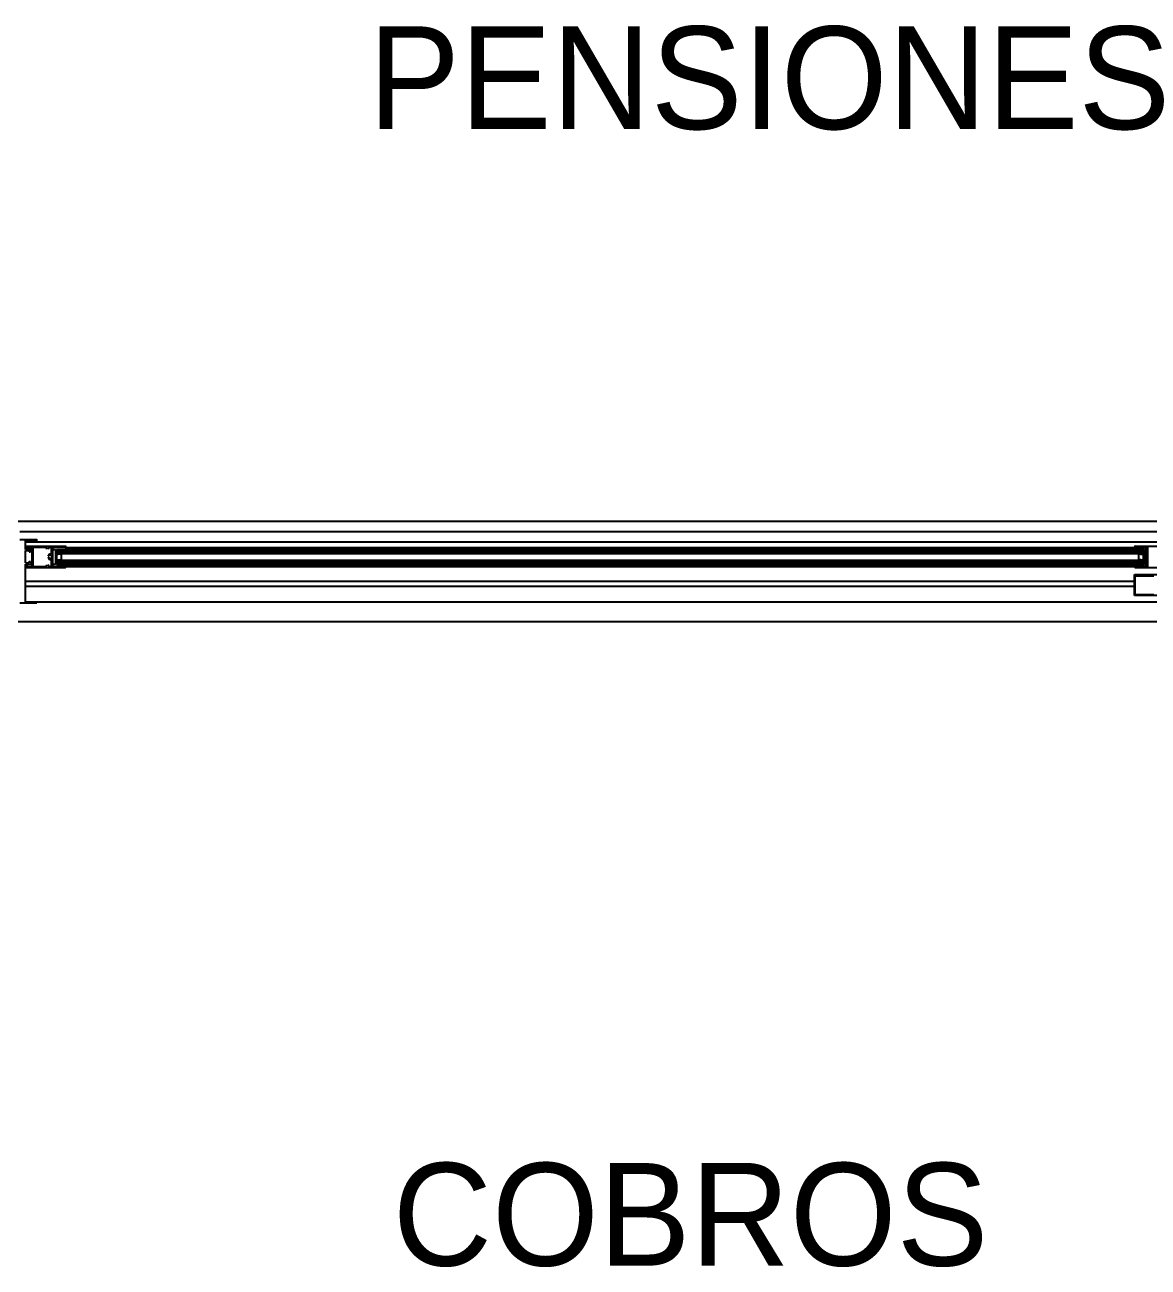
# Model space of a CAD drawing. Header units: millimetres. Extents: x 7649 to 34105, y 3983 to 25377.
# Drawn here: x 8492 to 10171, y 7309 to 9167 of the extents above; entities that cross this region are included whole.
import ezdxf

# ---------------------------------------------------------------- set-up
doc = ezdxf.new("R2010")
doc.units = ezdxf.units.MM

msp = doc.modelspace()

# ---------------------------------------------------------------- linework, layer by layer
at = {"layer": 'GEOMETRY', "color": 7}
for p, q in [((8481.83611, 8425.03889), (11880.67361, 8425.03889)), ((8483.95278, 8409.69306), (11878.02778, 8409.69306)), ((8483.95278, 8397.52222), (8509.35278, 8397.52222)), ((8509.35278, 8397.52222), (8509.35278, 8395.93472)), ((8492.41944, 8382.70556), (8492.41944, 8395.93472)), ((8492.41944, 8395.93472), (8509.35278, 8395.93472)), ((8492.41944, 8394.34722), (11870.09028, 8394.34722)), ((8492.41944, 8382.70556), (8502.47361, 8382.70556)), ((8492.41944, 8381.11806), (8498.24028, 8381.11806)), ((8492.41944, 8362.59722), (8492.41944, 8381.11806)), ((8492.94861, 8384.29306), (8492.94861, 8387.46806)), ((8492.94861, 8387.46806), (8552.21528, 8387.46806)), ((8494.53611, 8384.29306), (8492.94861, 8384.29306)), ((8494.53611, 8385.88056), (8494.53611, 8384.29306)), ((8494.53611, 8385.88056), (8502.47361, 8385.88056)), ((8498.24028, 8381.11806), (8498.24028, 8379.00139)), ((8498.24028, 8379.00139), (8499.82778, 8379.00139)), ((8499.82778, 8381.11806), (8502.47361, 8381.11806)), ((8499.82778, 8379.00139), (8499.82778, 8381.11806)), ((8502.47361, 8357.30556), (8502.47361, 8385.88056)), ((8502.47361, 8381.11806), (8502.47361, 8382.70556)), ((8522.58194, 8385.88056), (8504.06111, 8385.88056)), ((8504.06111, 8357.30556), (8504.06111, 8385.88056)), ((8522.58194, 8385.35139), (8522.58194, 8385.88056)), ((8524.69861, 8385.35139), (8522.58194, 8385.35139)), ((8524.69861, 8383.23472), (8524.69861, 8385.35139)), ((8527.34444, 8385.88056), (8525.75694, 8383.23472)), ((8531.57778, 8385.88056), (8527.34444, 8385.88056)), ((8531.57778, 8375.82639), (8531.57778, 8385.88056)), ((8551.68611, 8385.88056), (8533.16528, 8385.88056)), ((8533.16528, 8385.88056), (8533.16528, 8357.30556)), ((8533.69444, 8360.48056), (8533.69444, 8382.70556)), ((8533.69444, 8382.70556), (8537.39861, 8382.70556)), ((8537.39861, 8382.70556), (8537.39861, 8360.48056)), ((8538.98611, 8376.88472), (8538.98611, 8382.70556)), ((8538.98611, 8382.70556), (10165.11528, 8382.70556)), ((8538.98611, 8381.64722), (10165.11528, 8381.64722)), ((8538.98611, 8380.58889), (10165.11528, 8380.58889)), ((8538.98611, 8379.53056), (10165.11528, 8379.53056)), ((8551.68611, 8384.82222), (8551.68611, 8385.88056)), ((8553.27361, 8384.82222), (8551.68611, 8384.82222)), ((8552.58754, 8387.46081), (8552.47986, 8387.46806)), ((8552.69082, 8387.43969), (8552.58754, 8387.46081)), ((8552.78876, 8387.40566), (8552.69082, 8387.43969)), ((8552.88041, 8387.35965), (8552.78876, 8387.40566)), ((8552.96483, 8387.30262), (8552.88041, 8387.35965)), ((8553.04107, 8387.23551), (8552.96483, 8387.30262)), ((8553.10818, 8387.15928), (8553.04107, 8387.23551)), ((8553.16521, 8387.07486), (8553.10818, 8387.15928)), ((8553.21121, 8386.9832), (8553.16521, 8387.07486)), ((8553.24525, 8386.88526), (8553.21121, 8386.9832)), ((8553.26636, 8386.78198), (8553.24525, 8386.88526)), ((8553.27361, 8386.67431), (8553.26636, 8386.78198)), ((8553.27361, 8386.40972), (8553.27361, 8384.82222)), ((8553.27361, 8385.88056), (10150.82778, 8385.88056)), ((10150.83503, 8386.78198), (10150.82778, 8386.67431)), ((10150.82778, 8386.40972), (10150.82778, 8384.82222)), ((10150.82778, 8384.82222), (10151.88611, 8384.82222)), ((10150.85614, 8386.88526), (10150.83503, 8386.78198)), ((10150.89018, 8386.9832), (10150.85614, 8386.88526)), ((10150.93618, 8387.07486), (10150.89018, 8386.9832)), ((10150.99321, 8387.15928), (10150.93618, 8387.07486)), ((10151.06032, 8387.23551), (10150.99321, 8387.15928)), ((10151.13656, 8387.30262), (10151.06032, 8387.23551)), ((10151.22098, 8387.35965), (10151.13656, 8387.30262)), ((10151.31263, 8387.40566), (10151.22098, 8387.35965)), ((10151.41057, 8387.43969), (10151.31263, 8387.40566)), ((10151.35694, 8387.46806), (10210.62361, 8387.46806)), ((10151.51385, 8387.46081), (10151.41057, 8387.43969)), ((10151.62153, 8387.46806), (10151.51385, 8387.46081)), ((10151.88611, 8384.82222), (10151.88611, 8385.88056)), ((10151.88611, 8385.88056), (10170.40694, 8385.88056)), ((10165.11528, 8376.88472), (10165.11528, 8382.70556)), ((10166.17361, 8382.70556), (10166.17361, 8360.48056)), ((10166.17361, 8382.70556), (10169.87778, 8382.70556)), ((10169.87778, 8360.48056), (10169.87778, 8382.70556)), ((10170.40694, 8385.88056), (10170.40694, 8357.30556)), ((8492.41944, 8362.59722), (8498.24028, 8362.59722)), ((8492.41944, 8361.00972), (8502.47361, 8361.00972)), ((8492.41944, 8304.38889), (8492.41944, 8361.00972)), ((8498.24028, 8364.71389), (8499.82778, 8364.71389)), ((8498.24028, 8362.59722), (8498.24028, 8364.71389)), ((8499.82778, 8362.59722), (8499.82778, 8364.71389)), ((8499.82778, 8362.59722), (8502.47361, 8362.59722)), ((8502.47361, 8361.00972), (8502.47361, 8362.59722)), ((8525.75694, 8360.48056), (8527.34444, 8357.30556)), ((8526.2881, 8370.32823), (8526.28615, 8370.2548)), ((8526.28615, 8370.2548), (8526.29096, 8370.18164)), ((8526.29622, 8374.10154), (8526.28658, 8374.00331)), ((8526.28658, 8374.00331), (8526.28915, 8373.90493)), ((8526.29688, 8370.40143), (8526.2881, 8370.32823)), ((8526.28915, 8373.90493), (8526.3038, 8373.8076)), ((8526.29096, 8370.18164), (8526.30247, 8370.10924)), ((8526.31814, 8374.19842), (8526.29622, 8374.10154)), ((8526.31252, 8370.47392), (8526.29688, 8370.40143)), ((8526.30247, 8370.10924), (8526.32064, 8370.03807)), ((8526.3038, 8373.8076), (8526.33044, 8373.71254)), ((8526.3351, 8370.54522), (8526.31252, 8370.47392)), ((8526.35246, 8374.29273), (8526.31814, 8374.19842)), ((8526.32064, 8370.03807), (8526.3454, 8369.96864)), ((8526.33044, 8373.71254), (8526.36896, 8373.62094)), ((8526.36466, 8370.61482), (8526.3351, 8370.54522)), ((8526.3454, 8369.96864), (8526.3767, 8369.90142)), ((8526.39929, 8374.38328), (8526.35246, 8374.29273)), ((8526.4007, 8370.6813), (8526.36466, 8370.61482)), ((8526.36896, 8373.62094), (8526.41927, 8373.53401)), ((8526.3767, 8369.90142), (8526.41449, 8369.83691)), ((8526.45871, 8374.46885), (8526.39929, 8374.38328)), ((8526.4424, 8370.74336), (8526.4007, 8370.6813)), ((8526.41449, 8369.83691), (8526.45871, 8369.7756)), ((8526.41927, 8373.53401), (8526.48126, 8373.45296)), ((8526.48935, 8370.80075), (8526.4424, 8370.74336)), ((8526.48126, 8373.45296), (8526.55483, 8373.37899)), ((8526.54113, 8370.8532), (8526.48935, 8370.80075)), ((8526.59733, 8370.90046), (8526.54113, 8370.8532)), ((8526.55483, 8373.37899), (8526.63723, 8373.31528)), ((8526.65754, 8370.94226), (8526.59733, 8370.90046)), ((8526.81725, 8374.55834), (8526.62097, 8374.33036)), ((8526.62097, 8369.38492), (8526.91777, 8369.05232)), ((8526.63723, 8373.31528), (8526.72525, 8373.26391)), ((8526.72134, 8370.97834), (8526.65754, 8370.94226)), ((8526.78833, 8371.00844), (8526.72134, 8370.97834)), ((8526.72525, 8373.26391), (8526.81768, 8373.22484)), ((8526.85809, 8371.03231), (8526.78833, 8371.00844)), ((8527.02863, 8374.76935), (8526.81725, 8374.55834)), ((8526.81768, 8373.22484), (8526.91329, 8373.19803)), ((8526.93021, 8371.04968), (8526.85809, 8371.03231)), ((8526.91329, 8373.19803), (8527.01089, 8373.18343)), ((8526.91777, 8369.05232), (8527.24445, 8368.7595)), ((8527.00427, 8371.06029), (8526.93021, 8371.04968)), ((8527.07986, 8371.06389), (8527.00427, 8371.06029)), ((8527.01089, 8373.18343), (8527.10925, 8373.18101)), ((8527.25397, 8374.96285), (8527.02863, 8374.76935)), ((8527.13313, 8371.0621), (8527.07986, 8371.06389)), ((8527.10925, 8373.18101), (8527.20718, 8373.19072)), ((8527.18584, 8371.05679), (8527.13313, 8371.0621)), ((8527.23785, 8371.04801), (8527.18584, 8371.05679)), ((8527.20718, 8373.19072), (8527.30345, 8373.21252)), ((8527.289, 8371.03585), (8527.23785, 8371.04801)), ((8527.24445, 8368.7595), (8527.59721, 8368.50739)), ((8527.49216, 8375.13829), (8527.25397, 8374.96285)), ((8527.33912, 8371.02036), (8527.289, 8371.03585)), ((8527.30345, 8373.21252), (8527.39686, 8373.24637)), ((8527.38805, 8371.00162), (8527.33912, 8371.02036)), ((8527.87361, 8373.18056), (8527.34444, 8373.18056)), ((8527.34444, 8370.53472), (8527.87361, 8370.53472)), ((8527.43563, 8370.97969), (8527.38805, 8371.00162)), ((8527.39686, 8373.24637), (8527.48619, 8373.29223)), ((8527.48171, 8370.95464), (8527.43563, 8370.97969)), ((8527.52613, 8370.92654), (8527.48171, 8370.95464)), ((8527.48619, 8373.29223), (8527.57023, 8373.35006)), ((8527.74208, 8375.29512), (8527.49216, 8375.13829)), ((8527.56872, 8370.89546), (8527.52613, 8370.92654)), ((8527.60932, 8370.86147), (8527.56872, 8370.89546)), ((8527.57023, 8373.35006), (8527.64778, 8373.41982)), ((8527.59721, 8368.50739), (8527.97228, 8368.29692)), ((8527.64778, 8370.82463), (8527.60932, 8370.86147)), ((8528.00261, 8375.43281), (8527.74208, 8375.29512)), ((8527.87361, 8373.70972), (8527.87361, 8373.18056)), ((8527.97228, 8368.29692), (8528.36587, 8368.12903)), ((8528.27262, 8375.5508), (8528.00261, 8375.43281)), ((8528.55099, 8375.64856), (8528.27262, 8375.5508)), ((8528.52336, 8373.91308), (8528.30666, 8373.76967)), ((8528.30666, 8369.94561), (8528.52336, 8369.8022)), ((8528.36587, 8368.12903), (8528.7742, 8368.00464)), ((8528.75087, 8374.03042), (8528.52336, 8373.91308)), ((8528.52336, 8369.8022), (8528.75087, 8369.68486)), ((8528.83661, 8375.72555), (8528.55099, 8375.64856)), ((8528.98701, 8374.12168), (8528.75087, 8374.03042)), ((8528.75087, 8369.68486), (8528.98701, 8369.5936)), ((8528.7742, 8368.00464), (8529.1935, 8367.9247)), ((8529.12835, 8375.78121), (8528.83661, 8375.72555)), ((8529.22964, 8374.18687), (8528.98701, 8374.12168)), ((8528.98701, 8369.5936), (8529.22964, 8369.52841)), ((8529.42508, 8375.815), (8529.12835, 8375.78121)), ((8529.1935, 8367.9247), (8529.61997, 8367.89013)), ((8529.47659, 8374.22598), (8529.22964, 8374.18687)), ((8529.22964, 8369.52841), (8529.47659, 8369.4893)), ((8529.72569, 8375.82639), (8529.42508, 8375.815)), ((8529.72569, 8374.23902), (8529.47659, 8374.22598)), ((8529.47659, 8369.4893), (8529.72569, 8369.47626)), ((8529.61997, 8367.89013), (8530.04984, 8367.90187)), ((8529.863, 8375.82401), (8529.72569, 8375.82639)), ((8529.9748, 8374.22598), (8529.72569, 8374.23902)), ((8529.72569, 8369.47626), (8529.9748, 8369.4893)), ((8529.99994, 8375.81691), (8529.863, 8375.82401)), ((8530.22175, 8374.18687), (8529.9748, 8374.22598)), ((8529.9748, 8369.4893), (8530.22175, 8369.52841)), ((8530.13637, 8375.80509), (8529.99994, 8375.81691)), ((8530.04984, 8367.90187), (8530.47931, 8367.96085)), ((8530.27218, 8375.78859), (8530.13637, 8375.80509)), ((8530.46438, 8374.12168), (8530.22175, 8374.18687)), ((8530.22175, 8369.52841), (8530.46438, 8369.5936)), ((8530.40726, 8375.76743), (8530.27218, 8375.78859)), ((8530.54147, 8375.74164), (8530.40726, 8375.76743)), ((8530.70052, 8374.03042), (8530.46438, 8374.12168)), ((8530.46438, 8369.5936), (8530.70052, 8369.68486)), ((8530.47931, 8367.96085), (8530.90462, 8368.06801)), ((8530.51944, 8373.18056), (8530.51944, 8373.70972)), ((8530.67471, 8375.71124), (8530.54147, 8375.74164)), ((8530.80684, 8375.67626), (8530.67471, 8375.71124)), ((8530.92803, 8373.91308), (8530.70052, 8374.03042)), ((8530.70052, 8369.68486), (8530.92803, 8369.8022)), ((8530.93776, 8375.63672), (8530.80684, 8375.67626)), ((8530.90462, 8368.06801), (8531.32198, 8368.22427)), ((8531.14473, 8373.76967), (8530.92803, 8373.91308)), ((8530.92803, 8369.8022), (8531.14473, 8369.94561)), ((8531.06733, 8375.59265), (8530.93776, 8375.63672)), ((8531.19545, 8375.54407), (8531.06733, 8375.59265)), ((8531.32198, 8375.49101), (8531.19545, 8375.54407)), ((8531.57778, 8357.30556), (8531.57778, 8367.88889)), ((8531.78113, 8373.05997), (8531.63772, 8373.27667)), ((8531.63772, 8370.4386), (8531.78113, 8370.65531)), ((8531.89847, 8372.83247), (8531.78113, 8373.05997)), ((8531.78113, 8370.65531), (8531.89847, 8370.88281)), ((8531.98974, 8372.59632), (8531.89847, 8372.83247)), ((8531.89847, 8370.88281), (8531.98974, 8371.11896)), ((8532.05492, 8372.35369), (8531.98974, 8372.59632)), ((8531.98974, 8371.11896), (8532.05492, 8371.36158)), ((8532.09404, 8372.10675), (8532.05492, 8372.35369)), ((8532.05492, 8371.36158), (8532.09404, 8371.60853)), ((8532.10707, 8371.85764), (8532.09404, 8372.10675)), ((8532.09404, 8371.60853), (8532.10707, 8371.85764)), ((8537.39861, 8360.48056), (8533.69444, 8360.48056)), ((8538.98611, 8378.47222), (10165.11528, 8378.47222)), ((8538.98611, 8377.41389), (10165.11528, 8377.41389)), ((8538.98611, 8376.88472), (10165.11528, 8376.88472)), ((8538.98611, 8360.48056), (8538.98611, 8366.83056)), ((8538.98611, 8366.83056), (10165.11528, 8366.83056)), ((8538.98611, 8365.77222), (10165.11528, 8365.77222)), ((8538.98611, 8364.71389), (10165.11528, 8364.71389)), ((8538.98611, 8363.65556), (10165.11528, 8363.65556)), ((8538.98611, 8362.59722), (10165.11528, 8362.59722)), ((8538.98611, 8361.53889), (10165.11528, 8361.53889)), ((8538.98611, 8360.48056), (10165.11528, 8360.48056)), ((8539.51528, 8375.29722), (8543.21944, 8376.35556)), ((8539.51528, 8367.88889), (8539.51528, 8375.29722)), ((8539.51528, 8367.35972), (8543.21944, 8367.88889)), ((8543.21944, 8376.35556), (8546.39444, 8376.35556)), ((8543.21944, 8367.35972), (8546.39444, 8367.35972)), ((8546.39444, 8367.35972), (8546.39444, 8376.35556)), ((10157.17778, 8367.35972), (10157.17778, 8376.35556)), ((10157.17778, 8376.35556), (10160.35278, 8376.35556)), ((10160.35278, 8367.35972), (10157.17778, 8367.35972)), ((10160.35278, 8375.29722), (10164.05694, 8376.35556)), ((10160.35278, 8367.35972), (10164.05694, 8367.88889)), ((10164.05694, 8367.88889), (10164.05694, 8375.29722)), ((10165.11528, 8360.48056), (10165.11528, 8366.83056)), ((10166.17361, 8360.48056), (10169.87778, 8360.48056)), ((8492.94861, 8355.71806), (8492.94861, 8358.89306)), ((8492.94861, 8358.89306), (8494.53611, 8358.89306)), ((8492.94861, 8355.71806), (8552.21528, 8355.71806)), ((8494.53611, 8358.89306), (8494.53611, 8357.30556)), ((8494.53611, 8357.30556), (8502.47361, 8357.30556)), ((8504.06111, 8357.30556), (8522.58194, 8357.30556)), ((8522.58194, 8357.30556), (8522.58194, 8357.83472)), ((8522.58194, 8357.83472), (8524.69861, 8357.83472)), ((8524.69861, 8357.83472), (8524.69861, 8359.95139)), ((8527.34444, 8357.30556), (8531.57778, 8357.30556)), ((8533.16528, 8357.30556), (8551.68611, 8357.30556)), ((8551.68611, 8357.30556), (8551.68611, 8358.36389)), ((8551.68611, 8358.36389), (8553.27361, 8358.36389)), ((8552.47986, 8356.24722), (8552.58754, 8356.25447)), ((8552.58754, 8356.25447), (8552.69082, 8356.27559)), ((8552.69082, 8356.27559), (8552.78876, 8356.30962)), ((8552.78876, 8356.30962), (8552.88041, 8356.35563)), ((8552.88041, 8356.35563), (8552.96483, 8356.41266)), ((8552.96483, 8356.41266), (8553.04107, 8356.47977)), ((8553.04107, 8356.47977), (8553.10818, 8356.556)), ((8553.10818, 8356.556), (8553.16521, 8356.64042)), ((8553.16521, 8356.64042), (8553.21121, 8356.73208)), ((8553.21121, 8356.73208), (8553.24525, 8356.83002)), ((8553.24525, 8356.83002), (8553.26636, 8356.9333)), ((8553.26636, 8356.9333), (8553.27361, 8357.04097)), ((8553.27361, 8358.36389), (8553.27361, 8356.77639)), ((8553.27361, 8357.30556), (10150.82778, 8357.30556)), ((10151.88611, 8358.36389), (10150.82778, 8358.36389)), ((10150.82778, 8358.36389), (10150.82778, 8356.77639)), ((10150.82778, 8357.04097), (10150.83503, 8356.9333)), ((10150.82778, 8313.91389), (10150.82778, 8345.13472)), ((10150.82778, 8345.13472), (10209.56528, 8345.13472)), ((10150.83503, 8356.9333), (10150.85614, 8356.83002)), ((10150.85614, 8356.83002), (10150.89018, 8356.73208)), ((10150.89018, 8356.73208), (10150.93618, 8356.64042)), ((10150.93618, 8356.64042), (10150.99321, 8356.556)), ((10150.99321, 8356.556), (10151.06032, 8356.47977)), ((10151.06032, 8356.47977), (10151.13656, 8356.41266)), ((10151.13656, 8356.41266), (10151.22098, 8356.35563)), ((10151.22098, 8356.35563), (10151.31263, 8356.30962)), ((10151.31263, 8356.30962), (10151.41057, 8356.27559)), ((10151.35694, 8355.71806), (10210.62361, 8355.71806)), ((10151.41057, 8356.27559), (10151.51385, 8356.25447)), ((10151.51385, 8356.25447), (10151.62153, 8356.24722)), ((10151.88611, 8357.30556), (10151.88611, 8358.36389)), ((10170.40694, 8357.30556), (10151.88611, 8357.30556)), ((10151.88611, 8315.50139), (10151.88611, 8343.54722)), ((10151.88611, 8343.54722), (10179.93194, 8343.54722)), ((8492.41944, 8335.60972), (10150.82778, 8335.60972)), ((8492.41944, 8327.67222), (10150.82778, 8327.67222)), ((10209.56528, 8313.91389), (10150.82778, 8313.91389)), ((10151.88611, 8315.50139), (10179.93194, 8315.50139)), ((8483.95278, 8302.80139), (8509.35278, 8302.80139)), ((8492.41944, 8304.38889), (8509.35278, 8304.38889)), ((8492.41944, 8304.38889), (11870.09028, 8304.38889)), ((8509.35278, 8302.80139), (8509.35278, 8304.38889)), ((8481.83611, 8275.28472), (11880.67361, 8275.28472))]:
    msp.add_line(p, q, dxfattribs=at)

# ---------------------------------------------------------------- texts
at = {"layer": 'TEXT'}
for s, p in [('PENSIONES', (9005.18194, 9011.36413)), ('COBROS', (9041.69444, 7311.6808))]:
    msp.add_text(s, height=153.66947, dxfattribs=at).set_placement(p)

doc.saveas('drawing.dxf')
